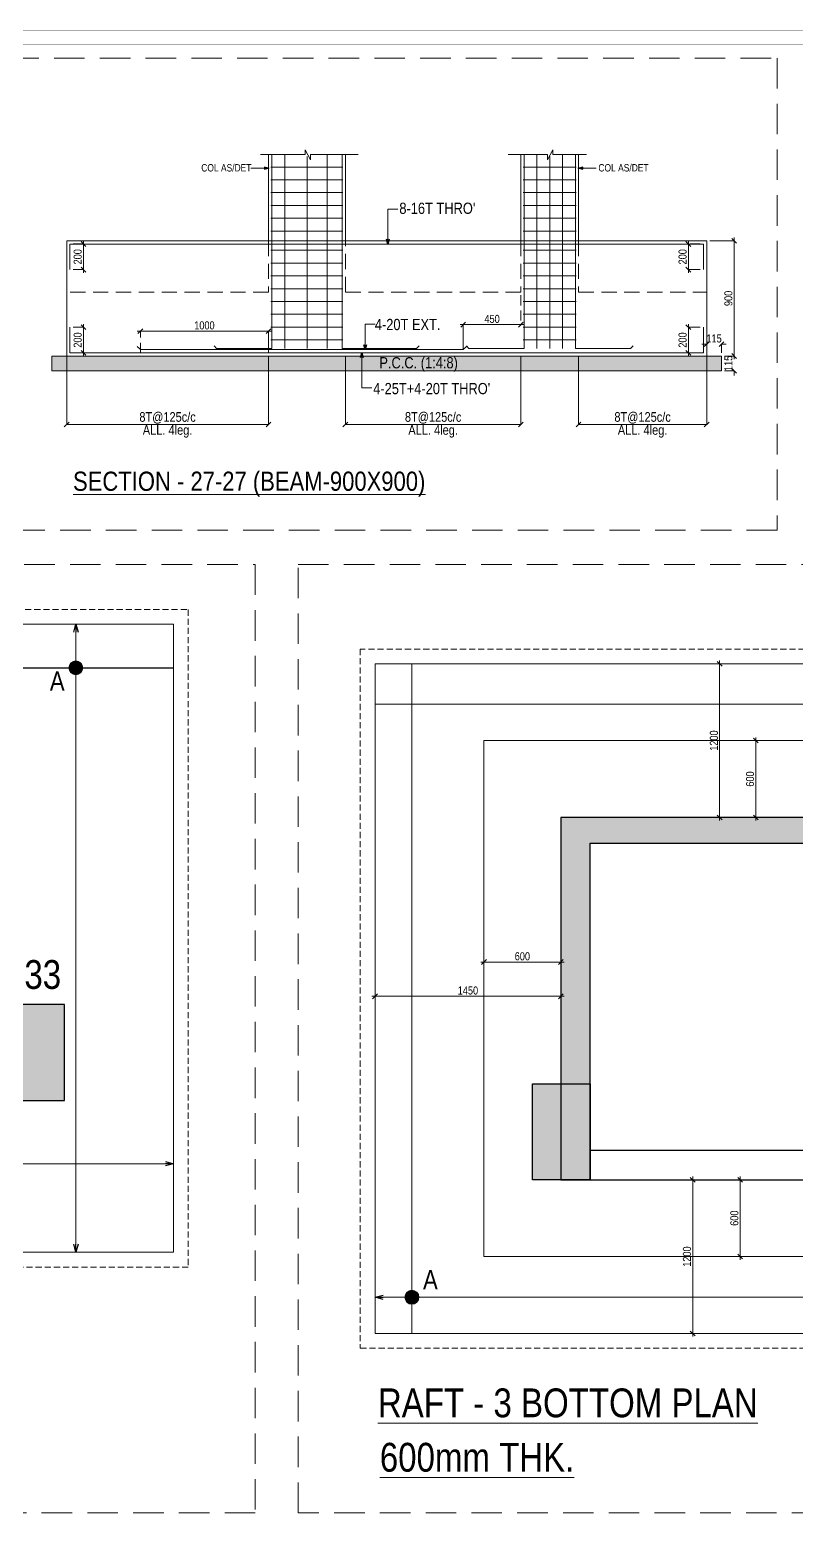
# Model space of a CAD drawing. Header units: millimetres. Extents: x 1112055 to 3390982, y -148532 to 766891.
# Drawn here: x 2434893 to 2458808, y 337535 to 384336 of the extents above; entities that cross this region are included whole.
import ezdxf

# ---------------------------------------------------------------- set-up
doc = ezdxf.new("R2010")
doc.units = ezdxf.units.MM
doc.header["$PDMODE"] = 35
doc.header["$PDSIZE"] = -25
doc.linetypes.add('Hidden', pattern=[9.525, 6.35, -3.175])
for name, color, linetype, lineweight in [('B COL. NO.', 3, 'Continuous', 20), ('B FINAL COLUMN', 1, 'Continuous', 30), ('B FOOTING', 49, 'Continuous', 20), ('B HATCH', 250, 'Continuous', 0), ('B P.C.C', 251, 'Continuous', 0), ('B STEEL', 34, 'Continuous', 15), ('B STEEL TEXT', 7, 'Continuous', 15), ('B TITLE BLOCK', 250, 'Continuous', 0), ('B-COL NO', 7, 'Continuous', 5), ('B-REINF-1', 32, 'Continuous', 30), ('B-ST DIM', 250, 'Continuous', 18), ('g-sol250', 250, 'Continuous', 5), ('P STEEL', 7, 'Continuous', 30)]:
    doc.layers.add(name, color=color, linetype=linetype, lineweight=lineweight)
doc.styles.add('ARIAL', font='arial.ttf')
doc.styles.add('Q1', font='g13f12d.shx', dxfattribs={"width": 0.8})
doc.styles.add('SWINC', font='swissc.ttf')
doc.styles.add('SWINS', font='swissc.ttf')
doc.dimstyles.new('BH-STD', dxfattribs={"dimscale": 0, "dimtxt": 230, "dimasz": 125, "dimexe": 0, "dimexo": 100, "dimgap": 50, "dimtad": 1, "dimdec": 0, "dimzin": 1, "dimdsep": 46, "dimtxsty": 'Q1', "dimblk": 'ARCHTICK', "dimcen": 1, "dimdle": 100, "dimclrd": 250, "dimclre": 250, "dimclrt": 256, "dimadec": 0, "dimazin": 0, "dimtfac": 1, "dimtdec": 0, "dimtix": 1, "dimtofl": 0, "dimtmove": 0, "dimatfit": 2, "dimfxl": 1, "dimtolj": 1, "dimtzin": 0, "dimlwd": 9, "dimlwe": 9, "dimarcsym": 0})
doc.dimstyles.new('BHOOMI', dxfattribs={"dimtxt": 230, "dimasz": 150, "dimexe": 10, "dimexo": 0, "dimgap": 25, "dimtad": 1, "dimdec": 0, "dimzin": 0, "dimdsep": 46, "dimtxsty": 'SWINC', "dimblk": 'OBLIQUE', "dimcen": 0.09, "dimclrd": 250, "dimclre": 250, "dimclrt": 256, "dimaunit": 1, "dimadec": 3, "dimazin": 0, "dimtfac": 1, "dimtdec": 0, "dimtofl": 0, "dimtmove": 1, "dimatfit": 3, "dimfxl": 100, "dimtolj": 1, "dimtzin": 0, "dimlwd": 9, "dimlwe": 5, "dimarcsym": 0})
doc.dimstyles.new('DIM 1', dxfattribs={"dimscale": 0, "dimtxt": 230, "dimasz": 150, "dimexe": 0.18, "dimexo": 0.0625, "dimgap": 0.5, "dimtad": 1, "dimdec": 0, "dimzin": 0, "dimdsep": 46, "dimtxsty": 'ARIAL', "dimblk": 'OBLIQUE', "dimcen": 6, "dimse1": 1, "dimse2": 1, "dimclrd": 256, "dimclrt": 256, "dimadec": 0, "dimazin": 2, "dimtfac": 0.75, "dimtdec": 0, "dimtix": 1, "dimtofl": 0, "dimtmove": 1, "dimatfit": 3, "dimldrblk": 'OPEN30', "dimfxl": 0.18, "dimfrac": 1, "dimtolj": 1, "dimtzin": 0, "dimlwd": -1, "dimarcsym": 0})

# ---------------------------------------------------------------- blocks, each defined once
blk = doc.blocks.new('_Oblique')
at = {"color": 0, "linetype": 'ByBlock', "lineweight": -2}
blk.add_line((-0.5, -0.5), (0.5, 0.5), dxfattribs=at)
blk = doc.blocks.new('*D1249')
at = {"layer": 'B-ST DIM', "color": 7, "lineweight": 9, "ltscale": 50, "transparency": 16777216}
for p, q in [((2455447, 374149), (2455447, 375149)), ((2455819, 375049), (2455447, 375049))]:
    blk.add_line(p, q, dxfattribs=at)
at = {"layer": 'B-ST DIM', "color": 7, "linetype": 'Hidden', "lineweight": 9, "ltscale": 50, "transparency": 16777216}
blk.add_line((2455819, 374249), (2455447, 374249), dxfattribs=at)
at = {"layer": 'Defpoints', "color": 0, "ltscale": 50, "transparency": 16777216}
for p in [(2455447, 375049), (2455919, 375049), (2455919, 374249)]:
    blk.add_point(p, dxfattribs=at)
at = {"layer": 'B-ST DIM', "color": 7, "lineweight": 9, "ltscale": 50, "transparency": 16777216, "xscale": 150, "yscale": 150, "zscale": 150}
for p, rotation in [((2455447, 375049), 90), ((2455447, 374249), 270)]:
    blk.add_blockref('_Oblique', p, dxfattribs=dict(at, rotation=rotation))
at = {"layer": 'B-ST DIM', "color": 7, "ltscale": 50, "transparency": 16777216, "insert": (2455268, 374649), "char_height": 250, "attachment_point": 5, "rotation": 90, "style": 'SWINC'}
blk.add_mtext('\\A1;200', dxfattribs=at)
blk = doc.blocks.new('*D1250')
at = {"layer": 'B-ST DIM', "color": 7, "lineweight": 9, "ltscale": 50, "transparency": 16777216}
for p, q in [((2456119, 377749), (2456877, 377749)), ((2456877, 374049), (2456877, 377849))]:
    blk.add_line(p, q, dxfattribs=at)
at = {"layer": 'B-ST DIM', "color": 7, "linetype": 'Hidden', "lineweight": 9, "ltscale": 50, "transparency": 16777216}
blk.add_line((2456579, 374149), (2456877, 374149), dxfattribs=at)
at = {"layer": 'Defpoints', "color": 0, "ltscale": 50, "transparency": 16777216}
for p in [(2456019, 377749), (2456877, 377749), (2456479, 374149)]:
    blk.add_point(p, dxfattribs=at)
at = {"layer": 'B-ST DIM', "color": 7, "lineweight": 9, "ltscale": 50, "transparency": 16777216, "xscale": 150, "yscale": 150, "zscale": 150}
for p, rotation in [((2456877, 377749), 90), ((2456877, 374149), 270)]:
    blk.add_blockref('_Oblique', p, dxfattribs=dict(at, rotation=rotation))
at = {"layer": 'B-ST DIM', "color": 7, "ltscale": 50, "transparency": 16777216, "insert": (2456698, 375949), "char_height": 250, "attachment_point": 5, "rotation": 90, "style": 'SWINC'}
blk.add_mtext('\\A1;900', dxfattribs=at)
blk = doc.blocks.new('*D1251')
at = {"layer": 'B-ST DIM', "color": 7, "linetype": 'Hidden', "lineweight": 9, "ltscale": 50, "transparency": 16777216}
blk.add_line((2456579, 374149), (2456877, 374149), dxfattribs=at)
at = {"layer": 'B-ST DIM', "color": 7, "lineweight": 9, "ltscale": 50, "transparency": 16777216}
for p, q in [((2456877, 374149), (2456877, 374299)), ((2456579, 373689), (2456877, 373689)), ((2456877, 373689), (2456877, 373539))]:
    blk.add_line(p, q, dxfattribs=at)
at = {"layer": 'Defpoints', "color": 0, "ltscale": 50, "transparency": 16777216}
for p in [(2456479, 374149), (2456479, 373689), (2456877, 373689)]:
    blk.add_point(p, dxfattribs=at)
at = {"layer": 'B-ST DIM', "color": 7, "lineweight": 9, "ltscale": 50, "transparency": 16777216, "xscale": 150, "yscale": 150, "zscale": 150}
for p, rotation in [((2456877, 374149), 270), ((2456877, 373689), 90)]:
    blk.add_blockref('_Oblique', p, dxfattribs=dict(at, rotation=rotation))
at = {"layer": 'B-ST DIM', "color": 7, "ltscale": 50, "transparency": 16777216, "insert": (2456698, 373919), "char_height": 250, "attachment_point": 5, "rotation": 90, "style": 'SWINC'}
blk.add_mtext('\\A1;115', dxfattribs=at)
blk = doc.blocks.new('*D1252')
at = {"layer": 'B-ST DIM', "color": 7, "lineweight": 9, "ltscale": 50, "transparency": 16777216}
for p, q in [((2456019, 374519), (2455869, 374519)), ((2456019, 374249), (2456019, 374519)), ((2456479, 374519), (2456629, 374519))]:
    blk.add_line(p, q, dxfattribs=at)
at = {"layer": 'B-ST DIM', "color": 7, "linetype": 'Hidden', "lineweight": 9, "ltscale": 50, "transparency": 16777216}
blk.add_line((2456479, 374249), (2456479, 374519), dxfattribs=at)
at = {"layer": 'Defpoints', "color": 0, "ltscale": 50, "transparency": 16777216}
for p in [(2456019, 374519), (2456019, 374149), (2456479, 374149)]:
    blk.add_point(p, dxfattribs=at)
at = {"layer": 'B-ST DIM', "color": 7, "lineweight": 9, "ltscale": 50, "transparency": 16777216, "xscale": 150, "yscale": 150, "zscale": 150}
blk.add_blockref('_Oblique', (2456019, 374519), dxfattribs=at)
at = {"layer": 'B-ST DIM', "color": 7, "lineweight": 9, "ltscale": 50, "transparency": 16777216, "xscale": 150, "yscale": 150, "zscale": 150, "rotation": 180}
blk.add_blockref('_Oblique', (2456479, 374519), dxfattribs=at)
at = {"layer": 'B-ST DIM', "color": 7, "ltscale": 50, "transparency": 16777216, "insert": (2456249, 374697), "char_height": 250, "attachment_point": 5, "style": 'SWINC'}
blk.add_mtext('\\A1;115', dxfattribs=at)
blk = doc.blocks.new('_Open30')
at = {"color": 0, "linetype": 'ByBlock', "lineweight": -2}
for p, q in [((-1, 0.27), (0, 0)), ((0, 0), (-1, -0.27)), ((0, 0), (-1, 0))]:
    blk.add_line(p, q, dxfattribs=at)
blk = doc.blocks.new('*D1253')
at = {"layer": 'B-ST DIM', "color": 7, "lineweight": 9, "ltscale": 50, "transparency": 16777216}
for p, q in [((2436239, 375049), (2436562, 375049)), ((2436562, 374149), (2436562, 375149))]:
    blk.add_line(p, q, dxfattribs=at)
at = {"layer": 'B-ST DIM', "color": 7, "linetype": 'Hidden', "lineweight": 9, "ltscale": 50, "transparency": 16777216}
blk.add_line((2436239, 374249), (2436562, 374249), dxfattribs=at)
at = {"layer": 'Defpoints', "color": 0, "ltscale": 50, "transparency": 16777216}
for p in [(2436139, 375049), (2436562, 375049), (2436139, 374249)]:
    blk.add_point(p, dxfattribs=at)
at = {"layer": 'B-ST DIM', "color": 7, "lineweight": 9, "ltscale": 50, "transparency": 16777216, "xscale": 150, "yscale": 150, "zscale": 150}
for p, rotation in [((2436562, 375049), 90), ((2436562, 374249), 270)]:
    blk.add_blockref('_Oblique', p, dxfattribs=dict(at, rotation=rotation))
at = {"layer": 'B-ST DIM', "color": 7, "ltscale": 50, "transparency": 16777216, "insert": (2436383, 374649), "char_height": 250, "attachment_point": 5, "rotation": 90, "style": 'SWINC'}
blk.add_mtext('\\A1;200', dxfattribs=at)
blk = doc.blocks.new('*D1254')
at = {"layer": 'B-ST DIM', "color": 7, "lineweight": 9, "ltscale": 50, "transparency": 16777216}
for p, q in [((2455447, 377749), (2455447, 376749)), ((2455819, 376849), (2455447, 376849))]:
    blk.add_line(p, q, dxfattribs=at)
at = {"layer": 'B-ST DIM', "color": 7, "linetype": 'Hidden', "lineweight": 9, "ltscale": 50, "transparency": 16777216}
blk.add_line((2455819, 377649), (2455447, 377649), dxfattribs=at)
at = {"layer": 'Defpoints', "color": 0, "ltscale": 50, "transparency": 16777216}
for p in [(2455919, 377649), (2455447, 376849), (2455919, 376849)]:
    blk.add_point(p, dxfattribs=at)
at = {"layer": 'B-ST DIM', "color": 7, "lineweight": 9, "ltscale": 50, "transparency": 16777216, "xscale": 150, "yscale": 150, "zscale": 150}
for p, rotation in [((2455447, 377649), 90), ((2455447, 376849), 270)]:
    blk.add_blockref('_Oblique', p, dxfattribs=dict(at, rotation=rotation))
at = {"layer": 'B-ST DIM', "color": 7, "ltscale": 50, "transparency": 16777216, "insert": (2455268, 377249), "char_height": 250, "attachment_point": 5, "rotation": 90, "style": 'SWINC'}
blk.add_mtext('\\A1;200', dxfattribs=at)
blk = doc.blocks.new('*D1255')
at = {"layer": 'B-ST DIM', "color": 7, "lineweight": 9, "ltscale": 50, "transparency": 16777216}
for p, q in [((2436562, 377749), (2436562, 376749)), ((2436239, 376849), (2436562, 376849))]:
    blk.add_line(p, q, dxfattribs=at)
at = {"layer": 'B-ST DIM', "color": 7, "linetype": 'Hidden', "lineweight": 9, "ltscale": 50, "transparency": 16777216}
blk.add_line((2436239, 377649), (2436562, 377649), dxfattribs=at)
at = {"layer": 'Defpoints', "color": 0, "ltscale": 50, "transparency": 16777216}
for p in [(2436139, 377649), (2436139, 376849), (2436562, 376849)]:
    blk.add_point(p, dxfattribs=at)
at = {"layer": 'B-ST DIM', "color": 7, "lineweight": 9, "ltscale": 50, "transparency": 16777216, "xscale": 150, "yscale": 150, "zscale": 150}
for p, rotation in [((2436562, 377649), 90), ((2436562, 376849), 270)]:
    blk.add_blockref('_Oblique', p, dxfattribs=dict(at, rotation=rotation))
at = {"layer": 'B-ST DIM', "color": 7, "ltscale": 50, "transparency": 16777216, "insert": (2436383, 377249), "char_height": 250, "attachment_point": 5, "rotation": 90, "style": 'SWINC'}
blk.add_mtext('\\A1;200', dxfattribs=at)
blk = doc.blocks.new('*D1256')
at = {"layer": 'B-ST DIM', "color": 250, "lineweight": 5, "ltscale": 50, "transparency": 16777216}
for p, q in [((2444739, 374149), (2444739, 371999)), ((2450219, 374149), (2450219, 371999))]:
    blk.add_line(p, q, dxfattribs=at)
at = {"layer": 'B-ST DIM', "color": 250, "lineweight": 9, "ltscale": 50, "transparency": 16777216}
blk.add_line((2450219, 372009), (2444739, 372009), dxfattribs=at)
at = {"layer": 'Defpoints', "color": 0, "ltscale": 50, "transparency": 16777216}
for p in [(2444739, 374149), (2450219, 374149), (2444739, 372009)]:
    blk.add_point(p, dxfattribs=at)
at = {"layer": 'B-ST DIM', "color": 250, "lineweight": 9, "ltscale": 50, "transparency": 16777216, "xscale": 150, "yscale": 150, "zscale": 150, "rotation": 180}
blk.add_blockref('_Oblique', (2444739, 372009), dxfattribs=at)
at = {"layer": 'B-ST DIM', "color": 250, "lineweight": 9, "ltscale": 50, "transparency": 16777216, "xscale": 150, "yscale": 150, "zscale": 150}
blk.add_blockref('_Oblique', (2450219, 372009), dxfattribs=at)
at = {"layer": 'B-ST DIM', "color": 7, "ltscale": 50, "transparency": 16777216, "char_height": 300, "attachment_point": 5, "style": 'SWINC'}
for s, insert in [('\\A1;8T@125c/c', (2447479, 372216)), ('\\A1;ALL. 4leg.', (2447479, 371795))]:
    blk.add_mtext(s, dxfattribs=dict(at, insert=insert))
blk = doc.blocks.new('*D1257')
at = {"layer": 'B-ST DIM', "color": 250, "lineweight": 5, "ltscale": 50, "transparency": 16777216}
for p, q in [((2452019, 374149), (2452019, 371999)), ((2456019, 374149), (2456019, 371999))]:
    blk.add_line(p, q, dxfattribs=at)
at = {"layer": 'B-ST DIM', "color": 250, "lineweight": 9, "ltscale": 50, "transparency": 16777216}
blk.add_line((2452019, 372009), (2456019, 372009), dxfattribs=at)
at = {"layer": 'Defpoints', "color": 0, "ltscale": 50, "transparency": 16777216}
for p in [(2452019, 374149), (2456019, 374149), (2456019, 372009)]:
    blk.add_point(p, dxfattribs=at)
at = {"layer": 'B-ST DIM', "color": 250, "lineweight": 9, "ltscale": 50, "transparency": 16777216, "xscale": 150, "yscale": 150, "zscale": 150, "rotation": 180}
blk.add_blockref('_Oblique', (2452019, 372009), dxfattribs=at)
at = {"layer": 'B-ST DIM', "color": 250, "lineweight": 9, "ltscale": 50, "transparency": 16777216, "xscale": 150, "yscale": 150, "zscale": 150}
blk.add_blockref('_Oblique', (2456019, 372009), dxfattribs=at)
at = {"layer": 'B-ST DIM', "color": 7, "ltscale": 50, "transparency": 16777216, "char_height": 300, "attachment_point": 5, "style": 'SWINC'}
for s, insert in [('\\A1;8T@125c/c', (2454019, 372216)), ('\\A1;ALL. 4leg.', (2454019, 371795))]:
    blk.add_mtext(s, dxfattribs=dict(at, insert=insert))
blk = doc.blocks.new('*D1258')
at = {"layer": 'B-ST DIM', "color": 250, "lineweight": 5, "ltscale": 50, "transparency": 16777216}
for p, q in [((2436039, 374149), (2436039, 371999)), ((2442339, 374149), (2442339, 371999))]:
    blk.add_line(p, q, dxfattribs=at)
at = {"layer": 'B-ST DIM', "color": 250, "lineweight": 9, "ltscale": 50, "transparency": 16777216}
blk.add_line((2442339, 372009), (2436039, 372009), dxfattribs=at)
at = {"layer": 'Defpoints', "color": 0, "ltscale": 50, "transparency": 16777216}
for p in [(2436039, 374149), (2442339, 374149), (2436039, 372009)]:
    blk.add_point(p, dxfattribs=at)
at = {"layer": 'B-ST DIM', "color": 250, "lineweight": 9, "ltscale": 50, "transparency": 16777216, "xscale": 150, "yscale": 150, "zscale": 150, "rotation": 180}
blk.add_blockref('_Oblique', (2436039, 372009), dxfattribs=at)
at = {"layer": 'B-ST DIM', "color": 250, "lineweight": 9, "ltscale": 50, "transparency": 16777216, "xscale": 150, "yscale": 150, "zscale": 150}
blk.add_blockref('_Oblique', (2442339, 372009), dxfattribs=at)
at = {"layer": 'B-ST DIM', "color": 7, "ltscale": 50, "transparency": 16777216, "char_height": 300, "attachment_point": 5, "style": 'SWINC'}
for s, insert in [('\\A1;8T@125c/c', (2439189, 372216)), ('\\A1;ALL. 4leg.', (2439189, 371795))]:
    blk.add_mtext(s, dxfattribs=dict(at, insert=insert))
blk = doc.blocks.new('*D1259')
at = {"layer": 'B-ST DIM', "color": 7, "lineweight": 9, "ltscale": 50, "transparency": 16777216}
for p, q in [((2438239, 374927), (2442439, 374927)), ((2442339, 374249), (2442339, 374927))]:
    blk.add_line(p, q, dxfattribs=at)
at = {"layer": 'B-ST DIM', "color": 7, "linetype": 'Hidden', "lineweight": 9, "ltscale": 50, "transparency": 16777216}
blk.add_line((2438339, 374249), (2438339, 374927), dxfattribs=at)
at = {"layer": 'Defpoints', "color": 0, "ltscale": 50, "transparency": 16777216}
for p in [(2442339, 374927), (2438339, 374149), (2442339, 374149)]:
    blk.add_point(p, dxfattribs=at)
at = {"layer": 'B-ST DIM', "color": 7, "lineweight": 9, "ltscale": 50, "transparency": 16777216, "xscale": 150, "yscale": 150, "zscale": 150, "rotation": 180}
blk.add_blockref('_Oblique', (2438339, 374927), dxfattribs=at)
at = {"layer": 'B-ST DIM', "color": 7, "lineweight": 9, "ltscale": 50, "transparency": 16777216, "xscale": 150, "yscale": 150, "zscale": 150}
blk.add_blockref('_Oblique', (2442339, 374927), dxfattribs=at)
at = {"layer": 'B-ST DIM', "color": 7, "ltscale": 50, "transparency": 16777216, "insert": (2440339, 375105), "char_height": 250, "attachment_point": 5, "style": 'SWINC'}
blk.add_mtext('\\A1;1000', dxfattribs=at)
blk = doc.blocks.new('*D1260')
at = {"layer": 'B-ST DIM', "color": 7, "linetype": 'Hidden', "lineweight": 9, "ltscale": 50, "transparency": 16777216}
blk.add_line((2450219, 376049), (2450219, 375129), dxfattribs=at)
at = {"layer": 'B-ST DIM', "color": 7, "lineweight": 9, "ltscale": 50, "transparency": 16777216}
for p, q in [((2450319, 375129), (2448319, 375129)), ((2448419, 374349), (2448419, 375129))]:
    blk.add_line(p, q, dxfattribs=at)
at = {"layer": 'Defpoints', "color": 0, "ltscale": 50, "transparency": 16777216}
for p in [(2450219, 376149), (2448419, 375129), (2448419, 374249)]:
    blk.add_point(p, dxfattribs=at)
at = {"layer": 'B-ST DIM', "color": 7, "lineweight": 9, "ltscale": 50, "transparency": 16777216, "xscale": 150, "yscale": 150, "zscale": 150, "rotation": 180}
blk.add_blockref('_Oblique', (2448419, 375129), dxfattribs=at)
at = {"layer": 'B-ST DIM', "color": 7, "lineweight": 9, "ltscale": 50, "transparency": 16777216, "xscale": 150, "yscale": 150, "zscale": 150}
blk.add_blockref('_Oblique', (2450219, 375129), dxfattribs=at)
at = {"layer": 'B-ST DIM', "color": 7, "ltscale": 50, "transparency": 16777216, "insert": (2449319, 375307), "char_height": 250, "attachment_point": 5, "style": 'SWINC'}
blk.add_mtext('\\A1;450', dxfattribs=at)
blk = doc.blocks.new('*D1288')
at = {"layer": 'B-ST DIM', "color": 7, "lineweight": 9, "ltscale": 50, "transparency": 16777216}
for p, q in [((2456424, 359635), (2456424, 364635)), ((2456645, 364535), (2456424, 364535))]:
    blk.add_line(p, q, dxfattribs=at)
at = {"layer": 'B-ST DIM', "color": 7, "linetype": 'Hidden', "lineweight": 9, "ltscale": 50, "transparency": 16777216}
blk.add_line((2456685, 359735), (2456424, 359735), dxfattribs=at)
at = {"layer": 'Defpoints', "color": 0, "ltscale": 50, "transparency": 16777216}
for p in [(2456424, 364535), (2456745, 364535), (2456785, 359735)]:
    blk.add_point(p, dxfattribs=at)
at = {"layer": 'B-ST DIM', "color": 7, "lineweight": 9, "ltscale": 50, "transparency": 16777216, "xscale": 150, "yscale": 150, "zscale": 150}
for p, rotation in [((2456424, 364535), 90), ((2456424, 359735), 270)]:
    blk.add_blockref('_Oblique', p, dxfattribs=dict(at, rotation=rotation))
at = {"layer": 'B-ST DIM', "color": 7, "ltscale": 50, "transparency": 16777216, "insert": (2456245, 362135), "char_height": 250, "attachment_point": 5, "rotation": 90, "style": 'SWINC'}
blk.add_mtext('\\A1;1200', dxfattribs=at)
blk = doc.blocks.new('*D1283')
at = {"layer": 'B-ST DIM', "color": 7, "lineweight": 9, "ltscale": 50, "transparency": 16777216}
for p, q in [((2445665, 354447), (2445665, 354147)), ((2451565, 354147), (2445565, 354147))]:
    blk.add_line(p, q, dxfattribs=at)
at = {"layer": 'B-ST DIM', "color": 7, "linetype": 'Hidden', "lineweight": 9, "ltscale": 50, "transparency": 16777216}
blk.add_line((2451465, 354447), (2451465, 354147), dxfattribs=at)
at = {"layer": 'Defpoints', "color": 0, "ltscale": 50, "transparency": 16777216}
for p in [(2445665, 354547), (2451465, 354547), (2445665, 354147)]:
    blk.add_point(p, dxfattribs=at)
at = {"layer": 'B-ST DIM', "color": 7, "lineweight": 9, "ltscale": 50, "transparency": 16777216, "xscale": 150, "yscale": 150, "zscale": 150, "rotation": 180}
blk.add_blockref('_Oblique', (2445665, 354147), dxfattribs=at)
at = {"layer": 'B-ST DIM', "color": 7, "lineweight": 9, "ltscale": 50, "transparency": 16777216, "xscale": 150, "yscale": 150, "zscale": 150}
blk.add_blockref('_Oblique', (2451465, 354147), dxfattribs=at)
at = {"layer": 'B-ST DIM', "color": 7, "ltscale": 50, "transparency": 16777216, "insert": (2448565, 354326), "char_height": 250, "attachment_point": 5, "style": 'SWINC'}
blk.add_mtext('\\A1;1450', dxfattribs=at)
blk = doc.blocks.new('*D1290')
at = {"layer": 'B-ST DIM', "color": 7, "lineweight": 9, "ltscale": 50, "transparency": 16777216}
for p, q in [((2455582, 348515), (2455582, 343515)), ((2455762, 343615), (2455582, 343615))]:
    blk.add_line(p, q, dxfattribs=at)
at = {"layer": 'B-ST DIM', "color": 7, "linetype": 'Hidden', "lineweight": 9, "ltscale": 50, "transparency": 16777216}
blk.add_line((2455762, 348415), (2455582, 348415), dxfattribs=at)
at = {"layer": 'Defpoints', "color": 0, "ltscale": 50, "transparency": 16777216}
for p in [(2455862, 348415), (2455582, 343615), (2455862, 343615)]:
    blk.add_point(p, dxfattribs=at)
at = {"layer": 'B-ST DIM', "color": 7, "lineweight": 9, "ltscale": 50, "transparency": 16777216, "xscale": 150, "yscale": 150, "zscale": 150}
for p, rotation in [((2455582, 348415), 90), ((2455582, 343615), 270)]:
    blk.add_blockref('_Oblique', p, dxfattribs=dict(at, rotation=rotation))
at = {"layer": 'B-ST DIM', "color": 7, "ltscale": 50, "transparency": 16777216, "insert": (2455404, 346015), "char_height": 250, "attachment_point": 5, "rotation": 90, "style": 'SWINC'}
blk.add_mtext('\\A1;1200', dxfattribs=at)
blk = doc.blocks.new('*D1284')
at = {"layer": 'B-ST DIM', "color": 7, "lineweight": 9, "ltscale": 50, "transparency": 16777216}
for p, q in [((2457552, 359635), (2457552, 362235)), ((2457652, 362135), (2457552, 362135))]:
    blk.add_line(p, q, dxfattribs=at)
at = {"layer": 'B-ST DIM', "color": 7, "linetype": 'Hidden', "lineweight": 9, "ltscale": 50, "transparency": 16777216}
blk.add_line((2457652, 359735), (2457552, 359735), dxfattribs=at)
at = {"layer": 'Defpoints', "color": 0, "ltscale": 50, "transparency": 16777216}
for p in [(2457552, 362135), (2457552, 362135), (2457552, 359735)]:
    blk.add_point(p, dxfattribs=at)
at = {"layer": 'B-ST DIM', "color": 7, "lineweight": 9, "ltscale": 50, "transparency": 16777216, "xscale": 150, "yscale": 150, "zscale": 150}
for p, rotation in [((2457552, 362135), 90), ((2457552, 359735), 270)]:
    blk.add_blockref('_Oblique', p, dxfattribs=dict(at, rotation=rotation))
at = {"layer": 'B-ST DIM', "color": 7, "ltscale": 50, "transparency": 16777216, "insert": (2457374, 360935), "char_height": 250, "attachment_point": 5, "rotation": 90, "style": 'SWINC'}
blk.add_mtext('\\A1;600', dxfattribs=at)
blk = doc.blocks.new('*D1285')
at = {"layer": 'B-ST DIM', "color": 7, "lineweight": 9, "ltscale": 50, "transparency": 16777216}
for p, q in [((2457062, 345915), (2457062, 348515)), ((2457162, 348415), (2457062, 348415))]:
    blk.add_line(p, q, dxfattribs=at)
at = {"layer": 'B-ST DIM', "color": 7, "linetype": 'Hidden', "lineweight": 9, "ltscale": 50, "transparency": 16777216}
blk.add_line((2457162, 346015), (2457062, 346015), dxfattribs=at)
at = {"layer": 'Defpoints', "color": 0, "ltscale": 50, "transparency": 16777216}
for p in [(2457062, 348415), (2457062, 348415), (2457062, 346015)]:
    blk.add_point(p, dxfattribs=at)
at = {"layer": 'B-ST DIM', "color": 7, "lineweight": 9, "ltscale": 50, "transparency": 16777216, "xscale": 150, "yscale": 150, "zscale": 150}
for p, rotation in [((2457062, 348415), 90), ((2457062, 346015), 270)]:
    blk.add_blockref('_Oblique', p, dxfattribs=dict(at, rotation=rotation))
at = {"layer": 'B-ST DIM', "color": 7, "ltscale": 50, "transparency": 16777216, "insert": (2456884, 347215), "char_height": 250, "attachment_point": 5, "rotation": 90, "style": 'SWINC'}
blk.add_mtext('\\A1;600', dxfattribs=at)
blk = doc.blocks.new('*D1286')
at = {"layer": 'B-ST DIM', "color": 7, "linetype": 'Hidden', "lineweight": 9, "ltscale": 50, "transparency": 16777216}
blk.add_line((2449065, 355467), (2449065, 355217), dxfattribs=at)
at = {"layer": 'B-ST DIM', "color": 7, "lineweight": 9, "ltscale": 50, "transparency": 16777216}
for p, q in [((2451465, 355467), (2451465, 355217)), ((2448965, 355217), (2451565, 355217))]:
    blk.add_line(p, q, dxfattribs=at)
at = {"layer": 'Defpoints', "color": 0, "ltscale": 50, "transparency": 16777216}
for p in [(2449065, 355567), (2451465, 355567), (2451465, 355217)]:
    blk.add_point(p, dxfattribs=at)
at = {"layer": 'B-ST DIM', "color": 7, "lineweight": 9, "ltscale": 50, "transparency": 16777216, "xscale": 150, "yscale": 150, "zscale": 150, "rotation": 180}
blk.add_blockref('_Oblique', (2449065, 355217), dxfattribs=at)
at = {"layer": 'B-ST DIM', "color": 7, "lineweight": 9, "ltscale": 50, "transparency": 16777216, "xscale": 150, "yscale": 150, "zscale": 150}
blk.add_blockref('_Oblique', (2451465, 355217), dxfattribs=at)
at = {"layer": 'B-ST DIM', "color": 7, "ltscale": 50, "transparency": 16777216, "insert": (2450265, 355395), "char_height": 250, "attachment_point": 5, "style": 'SWINC'}
blk.add_mtext('\\A1;600', dxfattribs=at)

msp = doc.modelspace()

# ---------------------------------------------------------------- hatches: boundary and pattern name
at = {"layer": 'B HATCH', "lineweight": 0}
h = msp.add_hatch(dxfattribs=at)
h.set_pattern_fill('AR-CONC', color=250, scale=3, style=0)
h.set_pattern_definition([(50, (811770.5, -145897.6), (546.55401, -47.81726), [57.15, -628.65]), (355, (811770.5, -145897.6), (-105.73026, 573.17054), [45.72, -502.92175]), (100.451445, (811816.05, -145901.6), (440.82374, 525.35326), [48.57003, -534.27073]), (46.1842, (811770.5, -145745.2), (813.23712, -126.12698), [85.725, -942.975]), (96.63556, (811838.3, -145755.7), (712.2124, 742.27837), [72.85507, -801.40682]), (351.18415, (811770.5, -145745.2), (712.2124, 742.27837), [68.5799, -754.3792]), (21, (811846.7, -145783.3), (454.84317, -306.7956), [57.15, -628.65]), (326, (811846.7, -145783.3), (185.40609, 552.5639), [45.72, -502.92]), (71.451445, (811884.6, -145808.9), (640.24926, 245.7683), [48.57003, -534.26981]), (37.5, (811770.5, -145897.62), (9.26581, 253.665117), [0, -496.824, 0, -510.54, 0, -504.825]), (7.5, (811770.5, -145897.62), (200.458988, 300.541724), [0, -291.084, 0, -485.394, 0, -192.405]), (327.5, (811600.58, -145897.62), (406.771786, -17.186232), [0, -190.5, 0, -594.36, 0, -788.67]), (317.5, (811524.38, -145897.6), (444.387544, 76.27947), [0, -247.65, 0, -394.716, 0, -560.07])])
h.paths.add_polyline_path([(2435579, 374148.7), (2435579, 373688.7), (2456479, 373688.7), (2456479, 374148.7)])
at = {"layer": 'B STEEL TEXT', "lineweight": 5}
h = msp.add_hatch(color=256, dxfattribs=at)
h.dxf.hatch_style = 1
edge = h.paths.add_edge_path()
edge.add_arc((2436324.8, 364407), 218.3, 0, 360)
h = msp.add_hatch(color=256, dxfattribs=at)
h.dxf.hatch_style = 1
edge = h.paths.add_edge_path()
edge.add_arc((2446816.6, 344744.9), 218.3, 0, 360)
at = {"layer": 'g-sol250'}
h = msp.add_hatch(color=250, dxfattribs=at)
h.dxf.hatch_style = 1
h.paths.add_polyline_path([(2461184.9, 348414.9), (2462104.9, 348414.9), (2462104.9, 359734.9), (2451464.9, 359734.9), (2451464.9, 348414.9), (2452384.9, 348414.9), (2452384.9, 358934.9), (2461184.9, 358934.9)])
h = msp.add_hatch(color=250, dxfattribs=at)
h.dxf.hatch_style = 1
h.paths.add_polyline_path([(2432970.5, 350887.9), (2435970.5, 350887.9), (2435970.5, 353887.9), (2432970.5, 353887.9)])
h = msp.add_hatch(color=250, dxfattribs=at)
h.dxf.hatch_style = 1
h.paths.add_polyline_path([(2450584.9, 351414.9), (2452384.9, 351414.9), (2452384.9, 348414.9), (2450584.9, 348414.9)])

# ---------------------------------------------------------------- linework, layer by layer
at = {"layer": 'B FINAL COLUMN'}
for p, q in [((2452384.9, 349334.9), (2461184.9, 349334.9)), ((2452384.9, 348414.9), (2461184.9, 348414.9))]:
    msp.add_line(p, q, dxfattribs=at)
msp.add_lwpolyline([(2461184.9, 348414.9), (2462104.9, 348414.9), (2462104.9, 359734.9), (2451464.9, 359734.9), (2451464.9, 348414.9), (2452384.9, 348414.9), (2452384.9, 358934.9), (2461184.9, 358934.9), (2461184.9, 348414.9)], dxfattribs=at)
at = {"layer": 'B FINAL COLUMN', "color": 1}
msp.add_lwpolyline([(2432970.5, 350887.9), (2435970.5, 350887.9), (2435970.5, 353887.9), (2432970.5, 353887.9)], close=True, dxfattribs=at)
at = {"layer": 'B FINAL COLUMN'}
msp.add_lwpolyline([(2450584.9, 351414.9), (2452384.9, 351414.9), (2452384.9, 348414.9), (2450584.9, 348414.9)], close=True, dxfattribs=at)
at = {"layer": 'B FOOTING', "color": 1, "lineweight": 13, "ltscale": 10}
for p, q in [((2442339, 377748.7), (2442339, 380440.7)), ((2444739, 377748.7), (2444739, 380440.7)), ((2450219, 377748.7), (2450219, 380440.7)), ((2452019, 377748.7), (2452019, 380440.7))]:
    msp.add_line(p, q, dxfattribs=at)
at = {"layer": 'B FOOTING'}
for p, q in [((2436039, 374148.7), (2436039, 377748.7)), ((2436039, 377748.7), (2456019, 377748.7)), ((2456019, 374148.7), (2456019, 377748.7))]:
    msp.add_line(p, q, dxfattribs=at)
at = {"layer": 'B FOOTING', "color": 1, "lineweight": 13, "ltscale": 10}
for points in [[(2445136.5, 380440.7), (2443648.7, 380440.7), (2443648.7, 380282.2), (2443483.5, 380591.6), (2443483.5, 380440.7), (2442089.5, 380440.7)], [(2449821.6, 380440.7), (2451049.3, 380440.7), (2451049.3, 380282.2), (2451214.6, 380591.6), (2451214.6, 380440.7), (2452268.6, 380440.7)]]:
    msp.add_lwpolyline(points, dxfattribs=at)
at = {"layer": 'B FOOTING'}
for points in [[(2456479, 374148.7), (2435579, 374148.7), (2435579, 373688.7), (2456479, 373688.7)], [(2421484.8, 365768.2), (2439371.3, 365768.2), (2439371.3, 346147.9), (2421484.8, 346147.9)], [(2445664.9, 343614.9), (2466904.9, 343614.9), (2466904.9, 364534.9), (2445664.9, 364534.9)]]:
    msp.add_lwpolyline(points, close=True, dxfattribs=at)
at = {"layer": 'B FOOTING', "color": 4}
msp.add_lwpolyline([(2449064.9, 362134.9), (2464504.9, 362134.9), (2464504.9, 346014.9), (2449064.9, 346014.9)], close=True, dxfattribs=at)
at = {"layer": 'B P.C.C', "color": 250, "linetype": 'Hidden', "lineweight": 0, "ltscale": 150}
for points in [[(2434216.1, 383458.8), (2458219, 383458.8), (2458219, 368703.8), (2434216.1, 368703.8)], [(2384708.1, 367637), (2441925.4, 367637), (2441925.4, 338008.9), (2384708.1, 338008.9)], [(2443264.9, 367637), (2506778.9, 367637), (2506778.9, 338008.9), (2443264.9, 338008.9)]]:
    msp.add_lwpolyline(points, close=True, dxfattribs=at)
at = {"layer": 'B P.C.C', "color": 250, "linetype": 'Hidden', "lineweight": 0, "ltscale": 75}
for points in [[(2442339, 377748.7), (2442339, 376148.7), (2436039, 376148.7)], [(2450219, 377748.7), (2450219, 376148.7), (2444739, 376148.7), (2444739, 377748.7)], [(2452019, 377748.7), (2452019, 376148.7), (2456019, 376148.7)]]:
    msp.add_lwpolyline(points, dxfattribs=at)
at = {"layer": 'B P.C.C', "color": 250, "linetype": 'Hidden', "lineweight": 0, "ltscale": 30}
for points in [[(2421024.8, 366228.2), (2439831.3, 366228.2), (2439831.3, 345687.9), (2421024.8, 345687.9)], [(2445204.9, 343154.9), (2467364.9, 343154.9), (2467364.9, 364994.9), (2445204.9, 364994.9)]]:
    msp.add_lwpolyline(points, close=True, dxfattribs=at)
at = {"layer": 'B STEEL'}
for p, q in [((2438239, 374448.7), (2438339, 374348.7)), ((2448519, 374448.7), (2448419, 374348.7)), ((2438339, 374348.7), (2448419, 374348.7)), ((2446816.6, 343614.9), (2446816.6, 364534.9)), ((2445664.9, 363277), (2466904.9, 363277))]:
    msp.add_line(p, q, dxfattribs=at)
for points in [[(2455919, 376848.7), (2455919, 377648.7), (2436139, 377648.7), (2436139, 376848.7)], [(2455919, 375048.7), (2455919, 374248.7), (2436139, 374248.7), (2436139, 375048.7)]]:
    msp.add_lwpolyline(points, dxfattribs=at)
at = {"layer": 'B STEEL TEXT', "lineweight": 5}
for centre in [(2436324.8, 364407), (2446816.6, 344744.9)]:
    msp.add_circle(centre, 218.3, dxfattribs=at)
at = {"layer": 'B TITLE BLOCK', "color": 1, "const_width": 10.1}
msp.add_lwpolyline([(2383811.2, 384330.6), (2383811.2, 291134.9), (2523525.9, 291134.9), (2523525.9, 384330.6)], close=True, dxfattribs=at)
at = {"layer": 'B TITLE BLOCK', "color": 250, "lineweight": 0, "const_width": 10.1}
msp.add_lwpolyline([(2384259.6, 383882.2), (2384259.6, 291583.3), (2523077.4, 291583.3), (2523077.4, 383882.2)], close=True, dxfattribs=at)
at = {"layer": 'B-REINF-1', "lineweight": 25}
msp.add_line((2421484.8, 364407), (2439371.3, 364407), dxfattribs=at)
at = {"layer": 'P STEEL', "color": 250, "lineweight": 0}
for p, q in [((2442414, 380053.1), (2444664, 380053.1)), ((2442854.3, 380440.7), (2442854.3, 374385.4)), ((2443541.5, 380383.5), (2443541.5, 374385.4)), ((2444167.4, 380440.7), (2444167.4, 374385.4)), ((2451944, 380053.1), (2450294, 380053.1)), ((2450719, 380440.7), (2450719, 374385.4)), ((2451119, 380383.5), (2451119, 374385.4)), ((2451519, 380440.7), (2451519, 374385.4)), ((2442414, 379653.1), (2444664, 379653.1)), ((2451944, 379653.1), (2450294, 379653.1)), ((2442414, 379253.1), (2444664, 379253.1)), ((2451944, 379253.1), (2450294, 379253.1)), ((2442414, 378853.1), (2444664, 378853.1)), ((2451944, 378853.1), (2450294, 378853.1)), ((2442414, 378453.1), (2444664, 378453.1)), ((2451944, 378453.1), (2450294, 378453.1)), ((2442414, 378053.1), (2444664, 378053.1)), ((2451944, 378053.1), (2450294, 378053.1)), ((2442414, 377453.1), (2444664, 377453.1)), ((2451944, 377453.1), (2450294, 377453.1)), ((2442414, 377053.1), (2444664, 377053.1)), ((2451944, 377053.1), (2450294, 377053.1)), ((2442414, 376653.1), (2444664, 376653.1)), ((2451944, 376653.1), (2450294, 376653.1)), ((2442414, 376253.1), (2444664, 376253.1)), ((2442414, 375853.1), (2444664, 375853.1)), ((2451944, 376253.1), (2450294, 376253.1)), ((2451944, 375853.1), (2450294, 375853.1)), ((2442414, 375453.1), (2444664, 375453.1)), ((2451944, 375453.1), (2450294, 375453.1)), ((2442414, 375053.1), (2444664, 375053.1)), ((2451944, 375053.1), (2450294, 375053.1)), ((2442414, 374653.1), (2444664, 374653.1)), ((2451944, 374653.1), (2450294, 374653.1))]:
    msp.add_line(p, q, dxfattribs=at)
for points in [[(2442439, 380440.7), (2442439, 374385.4), (2440717, 374385.4), (2440639, 374467.2)], [(2444639, 380440.7), (2444639, 374385.4), (2446961.1, 374385.4), (2447039, 374467.2)], [(2450319, 380440.7), (2450319, 374385.4), (2448597, 374385.4), (2448519, 374467.2)], [(2451919, 380440.7), (2451919, 374385.4), (2453641.1, 374385.4), (2453719, 374467.2)]]:
    msp.add_lwpolyline(points, dxfattribs=at)

# ---------------------------------------------------------------- texts
at = {"layer": 'B COL. NO.', "style": 'SWINC'}
for s, p in [('CC33', (2433230.7, 354377.7)), ('%%URAFT - 3 BOTTOM PLAN', (2445754.9, 340995.1)), ('%%U600mm THK.', (2445814.9, 339295.1))]:
    msp.add_text(s, height=900, dxfattribs=at).set_placement(p)
at = {"layer": 'B STEEL TEXT', "lineweight": 5, "style": 'SWINS'}
for p in [(2440240.3, 379914.4), (2452638.6, 379914.4)]:
    msp.add_text('COL AS/DET', height=230, dxfattribs=at).set_placement(p)
at = {"layer": 'B STEEL TEXT', "lineweight": 9, "style": 'SWINC'}
for s, height, p in [("8-16T THRO'", 350, (2446424.5, 378590.3)), ('4-20T EXT.', 350, (2445658.6, 374959.2)), ('P.C.C. (1:4:8)', 350, (2445800.4, 373764.1)), ("4-25T+4-20T THRO'", 350, (2445608.7, 372957.1)), ('A', 600, (2435514.8, 363697)), ('A', 600, (2447164.9, 344993.3))]:
    msp.add_text(s, height=height, dxfattribs=at).set_placement(p)
at = {"layer": 'B TITLE BLOCK', "color": 251, "char_height": 253.313, "attachment_point": 2, "style": 'SWINC'}
for insert in [(2590169.2, 343686.7), (2664545.4, 343686.7)]:
    msp.add_mtext_dynamic_manual_height_columns('\\pxsm1,qj;{\\fBankGothic Lt BT|b0|i0|c0|p34;BHOOMI\\P\\ps*,q*;\\fGost|b0|i0|c0|p2;\\H0.8x;- CONSULTANTS -\\C1; }', width=662363.048, gutter_width=0, heights=[93168.9], dxfattribs=dict(at, insert=insert))
at = {"layer": 'B-COL NO', "color": 3, "lineweight": 15, "style": 'SWINC'}
msp.add_text('%%USECTION - 27-27 (BEAM-900X900)', height=600, dxfattribs=at).set_placement((2436236.9, 369938))

# ---------------------------------------------------------------- dimensions: what is measured, and where the dimension line sits
at = {"layer": 'B-ST DIM', "ltscale": 50}
for base, p1, p2, angle, picture, middle in [((2436561.5, 376848.7), (2436139, 377648.7), (2436139, 376848.7), 270, '*D1255', (2436383.1, 377248.7)), ((2455446.9, 376848.7), (2455919, 377648.7), (2455919, 376848.7), 270, '*D1254', (2455268.4, 377248.7)), ((2456876.7, 377748.7), (2456479, 374148.7), (2456019, 377748.7), 90, '*D1250', (2456698.3, 375948.7)), ((2436561.5, 375048.7), (2436139, 374248.7), (2436139, 375048.7), 90, '*D1253', (2436383.1, 374648.7)), ((2455446.9, 375048.7), (2455919, 374248.7), (2455919, 375048.7), 90, '*D1249', (2455268.4, 374648.7)), ((2456019, 374519.1), (2456479, 374148.7), (2456019, 374148.7), 180, '*D1252', (2456249, 374697.4)), ((2456876.7, 373688.7), (2456479, 374148.7), (2456479, 373688.7), 90, '*D1251', (2456698.3, 373918.7)), ((2456423.7, 364534.9), (2456784.9, 359734.9), (2456744.9, 364534.9), 90, '*D1288', (2456245.2, 362134.9)), ((2455582.4, 343614.9), (2455862.4, 348414.9), (2455862.4, 343614.9), 90, '*D1290', (2455403.9, 346014.9))]:
    dim = msp.add_linear_dim(base=base, p1=p1, p2=p2, angle=angle, dimstyle='BH-STD', override={"dimscale": 1, "dimtxt": 250, "dimasz": 150, "dimlfac": 0.25, "dimtxsty": 'SWINC', "dimblk1": 'Oblique', "dimblk2": 'Oblique', "dimsah": 1, "dimclrd": 7, "dimclre": 7, "dimclrt": 7}, dxfattribs=at)
    dim.commit()
    dim.dimension.update_dxf_attribs({"geometry": picture, "text_midpoint": middle})
for base, p1, p2, picture, middle in [((2448419, 375128.7), (2450219, 376148.7), (2448419, 374248.7), '*D1260', (2449319, 375306.9)), ((2442339, 374926.6), (2438339, 374148.7), (2442339, 374148.7), '*D1259', (2440339, 375104.9)), ((2445664.9, 354147.4), (2451464.9, 354547.4), (2445664.9, 354547.4), '*D1283', (2448564.9, 354325.7))]:
    dim = msp.add_linear_dim(base=base, p1=p1, p2=p2, dimstyle='BH-STD', override={"dimscale": 1, "dimtxt": 250, "dimasz": 150, "dimlfac": 0.25, "dimtxsty": 'SWINC', "dimblk1": 'Oblique', "dimblk2": 'Oblique', "dimsah": 1, "dimclrd": 7, "dimclre": 7, "dimclrt": 7}, dxfattribs=at)
    dim.commit()
    dim.dimension.update_dxf_attribs({"geometry": picture, "text_midpoint": middle})
for base, p1, p2, picture, middle in [((2436039, 372008.5), (2442339, 374148.7), (2436039, 374148.7), '*D1258', (2439189, 372008.5)), ((2444739, 372008.5), (2450219, 374148.7), (2444739, 374148.7), '*D1256', (2447479, 372008.5))]:
    dim = msp.add_linear_dim(base=base, p1=p1, p2=p2, angle=180, text='8T@125c/c\\XALL. 4leg.', dimstyle='BHOOMI', override={"dimtxt": 300, "dimclrt": 7}, dxfattribs=at)
    dim.commit()
    dim.dimension.update_dxf_attribs({"geometry": picture, "text_midpoint": middle})
dim = msp.add_linear_dim(base=(2456019, 372008.5), p1=(2452019, 374148.7), p2=(2456019, 374148.7), text='8T@125c/c\\XALL. 4leg.', dimstyle='BHOOMI', override={"dimtxt": 300, "dimclrt": 7}, dxfattribs=at)
dim.commit()
dim.dimension.update_dxf_attribs({"geometry": '*D1257', "text_midpoint": (2454019, 372008.5)})
for base, p1, p2, picture, middle in [((2457552.4, 362134.9), (2457552.4, 359734.9), (2457552.4, 362134.9), '*D1284', (2457552.4, 360934.9)), ((2457062.4, 348414.9), (2457062.4, 346014.9), (2457062.4, 348414.9), '*D1285', (2457062.4, 347214.9))]:
    dim = msp.add_linear_dim(base=base, p1=p1, p2=p2, angle=90, dimstyle='BH-STD', override={"dimscale": 1, "dimtxt": 250, "dimasz": 150, "dimlfac": 0.25, "dimtxsty": 'SWINC', "dimblk1": 'Oblique', "dimblk2": 'Oblique', "dimsah": 1, "dimclrd": 7, "dimclre": 7, "dimclrt": 7}, dxfattribs=at)
    dim.commit()
    dim.dimension.update_dxf_attribs({"geometry": picture, "text_midpoint": middle, "dimtype": 128})
dim = msp.add_linear_dim(base=(2451464.9, 355217), p1=(2449064.9, 355567.4), p2=(2451464.9, 355567.4), dimstyle='BH-STD', override={"dimscale": 1, "dimtxt": 250, "dimasz": 150, "dimlfac": 0.25, "dimtxsty": 'SWINC', "dimblk1": 'Oblique', "dimblk2": 'Oblique', "dimsah": 1, "dimclrd": 7, "dimclre": 7, "dimclrt": 7}, dxfattribs=at)
dim.commit()
dim.dimension.update_dxf_attribs({"geometry": '*D1286', "text_midpoint": (2450264.9, 355217), "dimtype": 128})

# ---------------------------------------------------------------- leaders
at = {"layer": 'B STEEL TEXT', "lineweight": 5}
for points, override in [([(2442349.8, 380019.4), (2441785.3, 380019.4)], {"dimscale": 1, "dimtad": 0, "dimtxsty": 'SWINC', "dimfxlon": 1, "dimlwd": 5, "dimarcsym": 2}), ([(2452008.3, 380019.4), (2452572.7, 380019.4)], {"dimscale": 1, "dimtad": 0, "dimtxsty": 'SWINC', "dimfxlon": 1, "dimlwd": 5, "dimarcsym": 2}), ([(2446066.2, 377648.7), (2446066.2, 378737), (2446377.2, 378737)], {"dimscale": 1, "dimtad": 0, "dimtxsty": 'SWINC', "dimfxlon": 1, "dimlwd": 5, "dimarcsym": 2}), ([(2445358.5, 374348.7), (2445358.5, 375146.2), (2445669.6, 375146.2)], {"dimscale": 1, "dimtad": 0, "dimtxsty": 'SWINC', "dimfxlon": 1, "dimlwd": 5, "dimarcsym": 2}), ([(2445250.3, 374248.7), (2445250.3, 373160.4), (2445561.4, 373160.4)], {"dimscale": 1, "dimtad": 0, "dimtxsty": 'SWINC', "dimfxlon": 1, "dimlwd": 5, "dimarcsym": 2}), ([(2436324.8, 365768.2), (2436324.8, 364407)], {"dimscale": 1, "dimasz": 250, "dimtad": 0, "dimtxsty": 'SWINC', "dimclrd": 250, "dimfxlon": 1, "dimlwd": 0, "dimarcsym": 2}), ([(2436324.8, 346147.9), (2436324.8, 364407)], {"dimscale": 1, "dimasz": 250, "dimtad": 0, "dimtxsty": 'SWINC', "dimclrd": 250, "dimfxlon": 1, "dimlwd": 0, "dimarcsym": 2}), ([(2439371.3, 348917), (2423406.5, 348917)], {"dimscale": 1, "dimasz": 250, "dimtad": 0, "dimtxsty": 'SWINC', "dimclrd": 250, "dimfxlon": 1, "dimlwd": 0, "dimarcsym": 2}), ([(2445664.9, 344744.9), (2446816.6, 344744.9)], {"dimscale": 1, "dimasz": 250, "dimtad": 0, "dimtxsty": 'SWINC', "dimclrd": 250, "dimfxlon": 1, "dimlwd": 0, "dimarcsym": 2}), ([(2466904.9, 344744.9), (2446816.6, 344744.9)], {"dimscale": 1, "dimasz": 250, "dimtad": 0, "dimtxsty": 'SWINC', "dimclrd": 250, "dimfxlon": 1, "dimlwd": 0, "dimarcsym": 2})]:
    msp.add_leader(points, dimstyle='DIM 1', override=override, dxfattribs=at)

doc.saveas('drawing.dxf')
